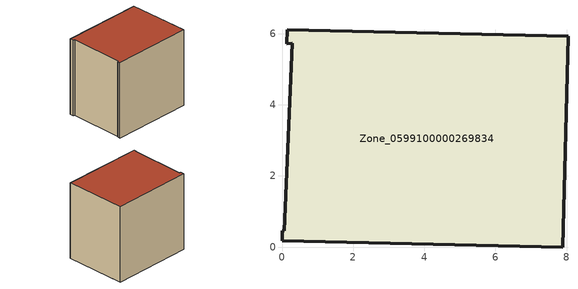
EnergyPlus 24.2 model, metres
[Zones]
Zone_0599100000269834
 floor ground (C_G): 0.07,0.45 0.29,5.73 0.14,5.71 0.15,6.1 8.04,5.92 7.89,0 0,0.18 0.01,0.46 z0
 wall outside (C_F): 0.29,5.73 0.07,0.45 0.01,0.46 0,0.18 7.89,0 8.04,5.92 0.15,6.1 0.14,5.71 0.29,5.73 z0:7.42
 roof outside (C_R): 0.01,0.46 0,0.18 7.89,0 8.04,5.92 0.15,6.1 0.14,5.71 0.29,5.73 0.07,0.45 z7.42
[BUILDING]
Pand.0599100000269834: North Axis=0; Terrain=City; Loads Convergence Tolerance Value=0.04; Temperature Convergence Tolerance Value=0.4; Solar Distribution=FullExterior; Maximum Number of Warmup Days=25; Minimum Number of Warmup Days=1
[Site:Location]
Rotterdam.The.Hague.AP_ZH_NLD Design_Conditions: Latitude=51.96; Longitude=4.45; Time Zone=1; Elevation=-4.5
[SITE:GROUNDTEMPERATURE:BUILDINGSURFACE]
18, 18, 18, 18, 18, 18, 18, 18, 18, 18, 18, 18
[MATERIAL] Thermal Absorptance=0.9; Solar Absorptance=0.7; Visible Absorptance=0.7
Name | Roughness | Thickness | Conductivity | Density | Specific Heat
G.TI.1946-1964 | MediumSmooth | 0.15 | 1 | 540 | 1210
F.TI.1946-1964 | Rough | 0.3 | 0.857143 | 1920 | 840
R.TI.1946-1964 | MediumRough | 0.2 | 0.277778 | 1500 | 1000
[CONSTRUCTION]
C_G: G.TI.1946-1964
C_F: F.TI.1946-1964
C_R: R.TI.1946-1964
[ZONE]
Zone_0599100000269834: Type=1; Multiplier=1; Ceiling Height=Autocalculate; Volume=Autocalculate; Floor Area=autocalculate; Part of Total Floor Area=Yes
[ZONEINFILTRATION:DESIGNFLOWRATE]
Infil_Zone_0599100000269834: Zone or ZoneList or Space or SpaceList=Zone_0599100000269834; Schedule=AlwaysOn; Design Flow Rate Calculation Method=Flow/Area; Flow Rate per Floor Area=0.003; Constant Term Coefficient=1; Temperature Term Coefficient=0; Velocity Term Coefficient=0; Velocity Squared Term Coefficient=0
[HVACTEMPLATE:ZONE:IDEALLOADSAIRSYSTEM]
Zone_0599100000269834: Maximum Heating Supply Air Temperature=50; Minimum Cooling Supply Air Temperature=13; Maximum Heating Supply Air Humidity Ratio=0.0156; Minimum Cooling Supply Air Humidity Ratio=0.0077; Heating Limit=NoLimit; Cooling Limit=NoLimit; Dehumidification Control Type=ConstantSensibleHeatRatio; Cooling Sensible Heat Ratio=0.7; Dehumidification Setpoint=60; Humidification Control Type=None; Humidification Setpoint=30; Outdoor Air Method=None; Outdoor Air Flow Rate per Person=0.00944; Outdoor Air Flow Rate per Zone Floor Area=0; Outdoor Air Flow Rate per Zone=0; Demand Controlled Ventilation Type=None; Outdoor Air Economizer Type=NoEconomizer; Heat Recovery Type=None; Sensible Heat Recovery Effectiveness=0.7; Latent Heat Recovery Effectiveness=0.65
[ZONECONTROL:THERMOSTAT]
ThermostatControl_Zone_0599100000269834: Zone or ZoneList=Zone_0599100000269834; Control Type Schedule=DualSetpointControlType; Control 1=Thermostat_Zone_0599100000269834; Temperature Difference Between Cutout And Setpoint=0
[THERMOSTATSETPOINT:DUALSETPOINT]
Thermostat_Zone_0599100000269834: Heating Setpoint Temperature Schedule=HeatingSetpoint_Zone_0599100000269834; Cooling Setpoint Temperature Schedule=CoolingSetpoint_Zone_0599100000269834
[SCHEDULE:COMPACT]
HeatingSetpoint_Zone_0599100000269834: Through: 12/31, For: AllDays, Until: 24:00, 21
CoolingSetpoint_Zone_0599100000269834: Through: 12/31, For: AllDays, Until: 24:00, 24
DualSetpointControlType: Through: 12/31, For: AllDays, Until: 24:00, 4
AlwaysOn: Through: 12/31, For: AllDays, Until: 24:00, 1
